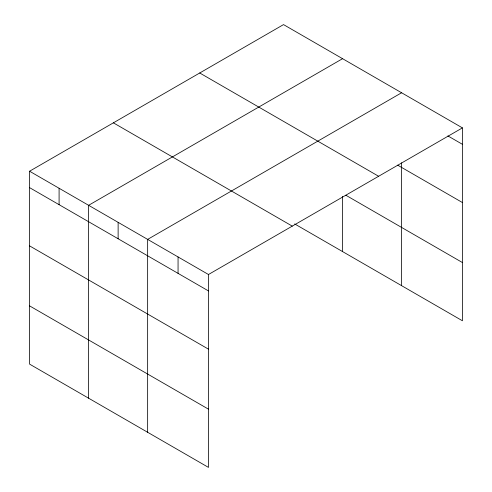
<?xml version="1.0" encoding="UTF-8"?>
<svg xmlns="http://www.w3.org/2000/svg" width="492" height="492" viewBox="0 0 492 492"><rect width="100%" height="100%" fill="white"/><g stroke="black" fill="none" stroke-linecap="round" stroke-linejoin="round"><path stroke-width="0.74" d="M462.425 127.883L283.527 24.6L29.575 171.222L29.575 364.117L208.473 467.4L208.473 274.505L462.425 127.883L462.425 320.778L294.677 223.934M401.601 162.827L401.601 285.661M342.567 58.683L88.609 205.305L88.609 398.2M401.601 92.767L147.643 239.389L147.643 432.284M447.88 135.909L462.425 144.304M397.665 165.152L462.425 202.544M199.721 72.982L378.619 176.271M345.845 195.238L462.425 262.543M113.381 122.834L292.279 226.123M29.575 171.222L208.473 274.505M29.575 187.637L208.473 290.926M29.575 245.877L208.473 349.16M29.575 305.876L208.473 409.166M342.567 196.406L342.567 251.578M178.061 256.947L178.061 273.368M118.129 222.347L118.129 238.768M59.089 188.264L59.089 204.678"/></g></svg>
